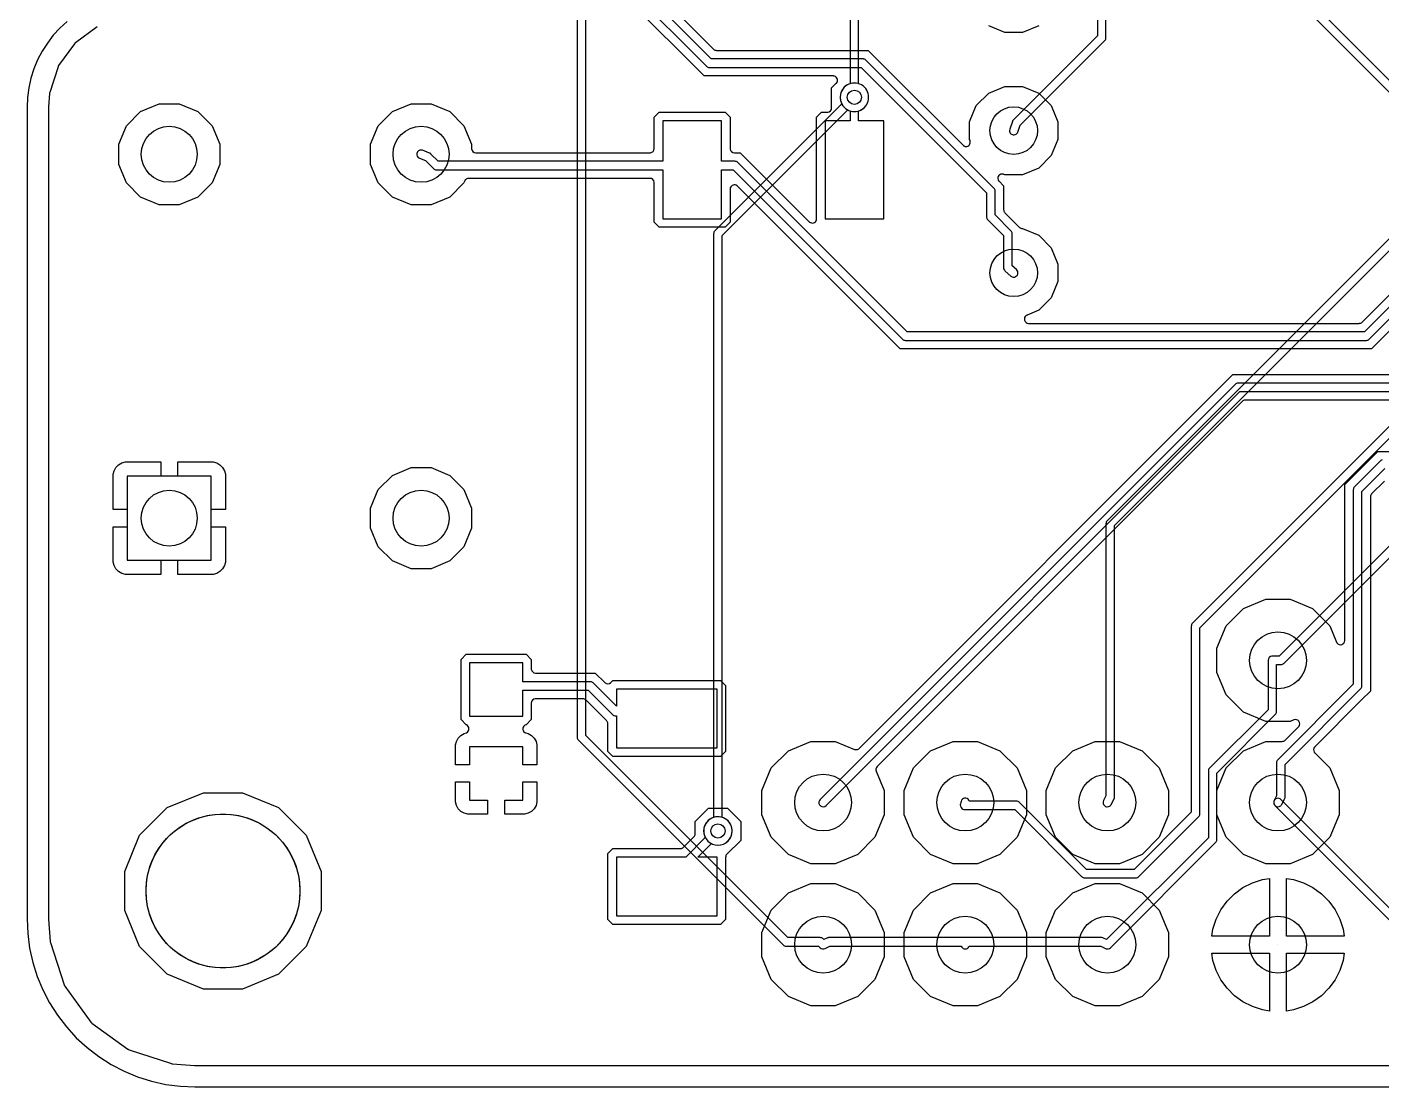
# Model space of a CAD drawing. Header units: inches. Extents: x 0 to 2.56, y 0 to 2.2.
# Drawn here: x 0 to 0.953, y 0 to 0.745 of the extents above; entities that cross this region are included whole.
import ezdxf

# ---------------------------------------------------------------- set-up
doc = ezdxf.new("R2010")
doc.units = ezdxf.units.IN

msp = doc.modelspace()

# ---------------------------------------------------------------- linework, layer by layer
at = {"layer": '16_copper_3V3'}
for points in [[(0.387, 1.12076), (0.387, 0.246), (0.38705, 0.24567), (0.38707, 0.24533, 0.087654), (0.38748, 0.24437), (0.38767, 0.24415), (0.38788, 0.24388), (0.53188, 0.09988), (0.53215, 0.09968), (0.5324, 0.09946, 0.087651), (0.53337, 0.09907), (0.53366, 0.09905), (0.534, 0.099), (0.55676, 0.099), (0.55788, 0.09788, 0.322823), (0.56134, 0.09732), (0.56471, 0.099), (0.65719, 0.099), (0.65748, 0.09837, 0.548401), (0.66254, 0.0984), (0.6628, 0.099), (0.75529, 0.099), (0.75866, 0.09732), (0.75882, 0.09726), (0.75897, 0.09718, 0.291653), (0.76212, 0.09788), (0.83612, 0.17188), (0.83632, 0.17215), (0.83654, 0.1724, 0.087651), (0.83693, 0.17337), (0.83695, 0.17366), (0.837, 0.174), (0.837, 0.22076), (0.87812, 0.26188), (0.87832, 0.26215), (0.87854, 0.2624, 0.087651), (0.87893, 0.26337), (0.87895, 0.26366), (0.879, 0.264), (0.879, 0.297), (0.882, 0.297), (0.88233, 0.29705), (0.88267, 0.29707, 0.087654), (0.88363, 0.29748), (0.88385, 0.29767), (0.88412, 0.29788), (1.05124, 0.465)], [(1.04788, 0.47012), (0.88076, 0.303), (0.876, 0.303), (0.87578, 0.30297, 0.392588), (0.873, 0.3), (0.873, 0.26524), (0.83188, 0.22412), (0.83168, 0.22385), (0.83146, 0.2236, 0.087651), (0.83107, 0.22263), (0.83105, 0.22234), (0.831, 0.222), (0.831, 0.17524), (0.75941, 0.10365), (0.75734, 0.10468, 0.116434), (0.756, 0.105), (0.564, 0.105), (0.56372, 0.10496), (0.56344, 0.10495, 0.068908), (0.56266, 0.10468), (0.56059, 0.10365), (0.56012, 0.10412), (0.55985, 0.10432), (0.5596, 0.10454, 0.087651), (0.55863, 0.10493), (0.55834, 0.10495), (0.558, 0.105), (0.53524, 0.105), (0.393, 0.24724), (0.393, 1.122)]]:
    msp.add_lwpolyline(points, format="xyb", dxfattribs=at)
at = {"layer": '16_copper_5V'}
msp.add_lwpolyline([(0.579, 0.97076), (0.579, 0.70554), (0.57816, 0.70527, 0.414214), (0.57273, 0.69216), (0.57313, 0.69138), (0.48388, 0.60212), (0.48368, 0.60185), (0.48346, 0.6016, 0.087651), (0.48307, 0.60063), (0.48305, 0.60034), (0.483, 0.6), (0.483, 0.18954), (0.48216, 0.18927, 1), (0.48984, 0.17073), (0.49124, 0.17145, 0.6128), (0.48984, 0.18927), (0.489, 0.18954), (0.489, 0.59876), (0.57738, 0.68713), (0.57816, 0.68673, 1), (0.58584, 0.70527), (0.585, 0.70554), (0.585, 0.96942)], format="xyb", dxfattribs=at)
at = {"layer": '16_copper_GND'}
msp.add_lwpolyline([(0.12953, 0.42953), (0.07047, 0.42953), (0.07047, 0.37047), (0.12953, 0.37047)], close=True, dxfattribs=at)
at = {"layer": '16_copper_JDECAY'}
msp.add_lwpolyline([(1.51434, 0.09825, 1), (1.50966, 0.11775), (1.50816, 0.11727, 0.19891), (1.50273, 0.11184), (1.50246, 0.111), (0.97324, 0.111), (0.88212, 0.20212), (0.88144, 0.20263, 0.866058), (0.87788, 0.19788), (0.96988, 0.10588), (0.97015, 0.10568), (0.9704, 0.10546, 0.087651), (0.97137, 0.10507), (0.97166, 0.10505), (0.972, 0.105), (1.50246, 0.105), (1.50273, 0.10416, 0.324919), (1.51279, 0.098)], format="xyb", close=True, dxfattribs=at)
at = {"layer": '16_copper_JM0'}
msp.add_lwpolyline([(0.99988, 0.63812), (0.75988, 0.39812), (0.75968, 0.39785), (0.75946, 0.3976, 0.087651), (0.75907, 0.39663), (0.75905, 0.39634), (0.759, 0.396), (0.759, 0.20471), (0.75732, 0.20134), (0.75705, 0.20053, 0.458574), (0.75992, 0.197), (0.76077, 0.1971, 0.215363), (0.76268, 0.19866), (0.76468, 0.20266), (0.76477, 0.20293), (0.76489, 0.20318, 0.068909), (0.765, 0.204), (0.765, 0.39476), (1.00324, 0.633)], format="xyb", dxfattribs=at)
at = {"layer": '16_copper_JM1'}
msp.add_lwpolyline([(1.016, 0.52224), (0.81988, 0.32612), (0.81968, 0.32585), (0.81946, 0.3256, 0.087651), (0.81907, 0.32463), (0.81905, 0.32434), (0.819, 0.324), (0.819, 0.19324), (0.77876, 0.153), (0.74524, 0.153), (0.69812, 0.20012), (0.69785, 0.20032), (0.6976, 0.20054, 0.087651), (0.69663, 0.20093), (0.69634, 0.20095), (0.696, 0.201), (0.66281, 0.201), (0.66252, 0.20163, 0.645601), (0.65711, 0.20082), (0.657, 0.2, 0.599022), (0.66, 0.195), (0.69476, 0.195), (0.74188, 0.14788), (0.74215, 0.14768), (0.7424, 0.14746, 0.087651), (0.74337, 0.14707), (0.74366, 0.14705), (0.744, 0.147), (0.78, 0.147), (0.78033, 0.14705), (0.78067, 0.14707, 0.087654), (0.78163, 0.14748), (0.78185, 0.14767), (0.78212, 0.14788), (0.82412, 0.18988), (0.82432, 0.19015), (0.82454, 0.1904, 0.087651), (0.82493, 0.19137), (0.82495, 0.19166), (0.825, 0.192), (0.825, 0.32276), (1.0181, 0.51586)], format="xyb", dxfattribs=at)
at = {"layer": '16_copper_PC4_SDA'}
msp.add_lwpolyline([(0.69522, 0.66978, 0.215357), (0.69693, 0.67157), (0.69861, 0.67636), (0.75812, 0.73588), (0.75832, 0.73615), (0.75854, 0.7364, 0.087651), (0.75893, 0.73737), (0.75895, 0.73766), (0.759, 0.738), (0.759, 0.86646), (0.75984, 0.86673, 1), (0.75216, 0.88527), (0.75076, 0.88455, 0.6128), (0.75216, 0.86673), (0.753, 0.86646), (0.753, 0.73924), (0.69388, 0.68012), (0.69372, 0.67991), (0.69355, 0.67972, 0.068914), (0.69317, 0.67899), (0.69126, 0.67356), (0.6911, 0.67271, 0.458574), (0.69439, 0.66958)], format="xyb", close=True, dxfattribs=at)
at = {"layer": '16_copper_PD0_RX'}
for points in [[(0.72988, 0.92788), (0.98188, 0.67588)], [(0.98524, 0.681), (0.735, 0.93124)]]:
    msp.add_lwpolyline(points, dxfattribs=at)
at = {"layer": '1_copper_5V'}
for points in [[(0.60276, 0.67945), (0.585, 0.67945), (0.585, 0.68646), (0.58584, 0.68673, 1), (0.57816, 0.70527), (0.57676, 0.70455, 0.6128), (0.57816, 0.68673), (0.579, 0.68646), (0.579, 0.67945), (0.56142, 0.67945), (0.56142, 0.61055), (0.60276, 0.61055)], [(0.48543, 0.16161), (0.47186, 0.16161), (0.48138, 0.17113), (0.48216, 0.17073, 1), (0.48984, 0.18927), (0.48834, 0.18975, 0.612801), (0.47673, 0.17616), (0.47713, 0.17538), (0.46337, 0.16161), (0.41457, 0.16161), (0.41457, 0.12028), (0.48543, 0.12028)]]:
    msp.add_lwpolyline(points, format="xyb", close=True, dxfattribs=at)
at = {"layer": '1_copper_GND'}
for points in [[(0.38288, 0.82985), (0.48285, 0.72988), (0.48312, 0.72968), (0.48337, 0.72946, 0.087651), (0.48434, 0.72907), (0.48463, 0.72905), (0.48497, 0.729), (0.59173, 0.729), (0.59788, 0.72285), (0.59788, 0.72285), (0.65844, 0.66228), (0.65866, 0.66212), (0.65886, 0.66194), (0.659, 0.66187), (0.65913, 0.66177, 0.514418), (0.66352, 0.6639), (0.66353, 0.66406), (0.66356, 0.66421, 0.086635), (0.66334, 0.66555), (0.663, 0.66638), (0.663, 0.67875), (0.66773, 0.69018), (0.67648, 0.69893), (0.68791, 0.70366), (0.70028, 0.70366), (0.71171, 0.69893), (0.72046, 0.69018), (0.72519, 0.67875), (0.72519, 0.66638), (0.72046, 0.65495), (0.71171, 0.6462), (0.70028, 0.64146), (0.68791, 0.64146), (0.68708, 0.64181), (0.68693, 0.64185), (0.68683, 0.64189), (0.68675, 0.6419), (0.68657, 0.64197, 0.583378), (0.6831, 0.63806), (0.68322, 0.63782, 0.007846), (0.68325, 0.63773), (0.68326, 0.63772, 0.039891), (0.68349, 0.6373), (0.68364, 0.63714), (0.68372, 0.63702), (0.68377, 0.63698), (0.68381, 0.63691), (0.687, 0.63373), (0.687, 0.61697), (0.68705, 0.61664), (0.68707, 0.61631, 0.087654), (0.68748, 0.61534), (0.68767, 0.61512), (0.68788, 0.61485), (0.69285, 0.60988), (0.69819, 0.60454), (0.69845, 0.60434), (0.69871, 0.60412, 0.126945), (0.70027, 0.60367), (0.71171, 0.59893), (0.72046, 0.59018), (0.72519, 0.57875), (0.72519, 0.56638), (0.72046, 0.55495), (0.71171, 0.5462), (0.70344, 0.54277), (0.7032, 0.54263), (0.70296, 0.54252, 0.747777), (0.70458, 0.537), (0.93703, 0.537), (0.93736, 0.53705), (0.93769, 0.53707, 0.087654), (0.93866, 0.53748), (0.93888, 0.53767), (0.93915, 0.53788), (0.97393, 0.57266)], [(0.97114, 0.54441), (0.94573, 0.519), (0.61427, 0.519), (0.60812, 0.52515), (0.4997, 0.63357), (0.49961, 0.63364), (0.49954, 0.63372, 0.54841), (0.4947, 0.63226), (0.49465, 0.63192), (0.49459, 0.63164, 0.01577), (0.49458, 0.63145), (0.49458, 0.60807), (0.49107, 0.60455), (0.44476, 0.60455), (0.44124, 0.60807), (0.44124, 0.636), (0.44121, 0.63622, 0.392588), (0.43824, 0.639), (0.31062, 0.639), (0.31056, 0.63899), (0.31049, 0.639, 0.207116), (0.30835, 0.63796), (0.30834, 0.63794), (0.30831, 0.6379), (0.30827, 0.63786), (0.30805, 0.6375), (0.30789, 0.63723, 0.005304), (0.30785, 0.63715), (0.30728, 0.63578), (0.29729, 0.62579), (0.28423, 0.62038), (0.2701, 0.62038), (0.25704, 0.62579), (0.24705, 0.63578), (0.24164, 0.64884), (0.24164, 0.66297), (0.24705, 0.67603), (0.25704, 0.68602), (0.2701, 0.69143), (0.28423, 0.69143), (0.29729, 0.68602), (0.30728, 0.67603), (0.31269, 0.66297), (0.31269, 0.66), (0.31272, 0.65978, 0.392588), (0.31569, 0.657), (0.43824, 0.657), (0.43847, 0.65703, 0.392588), (0.44124, 0.66), (0.44124, 0.68193), (0.44476, 0.68545), (0.49107, 0.68545), (0.49458, 0.68193), (0.49458, 0.66), (0.49461, 0.65978, 0.392588), (0.49758, 0.657), (0.50173, 0.657), (0.5503, 0.60843), (0.55039, 0.60836), (0.55046, 0.60828, 0.54841), (0.5553, 0.60974), (0.55535, 0.61008), (0.55541, 0.61036, 0.01577), (0.55542, 0.61055), (0.55542, 0.68193), (0.55893, 0.68545), (0.563, 0.68545), (0.56322, 0.68548, 0.392588), (0.566, 0.68845), (0.566, 0.70263), (0.56925, 0.70588), (0.56932, 0.70597), (0.56937, 0.70602), (0.5694, 0.70604, 0.54841), (0.56795, 0.71089), (0.5676, 0.71093), (0.56732, 0.71099, 0.015781), (0.56713, 0.711), (0.47627, 0.711), (0.37015, 0.81712)], [(0.0494, 0.74552), (0.03403, 0.73435), (0.03398, 0.73431), (0.03393, 0.73428), (0.03363, 0.73397), (0.03362, 0.73396), (0.03362, 0.73395), (0.03341, 0.73376, 0.006878), (0.03336, 0.73369), (0.02219, 0.71832), (0.02217, 0.71826), (0.02213, 0.71822), (0.02194, 0.71783), (0.02179, 0.71756, 0.00688), (0.02177, 0.71748), (0.01589, 0.69941), (0.01584, 0.6991), (0.01576, 0.69871), (0.01501, 0.68921), (0.01502, 0.6891), (0.015, 0.68898), (0.015, 0.11811), (0.01502, 0.118), (0.01501, 0.11787), (0.01624, 0.10221), (0.01631, 0.10191), (0.01638, 0.10152), (0.02606, 0.07173), (0.02608, 0.07168), (0.0261, 0.07162), (0.0263, 0.07124), (0.02644, 0.07097, 0.006887), (0.02648, 0.0709), (0.04489, 0.04556), (0.04494, 0.04552), (0.04496, 0.04546), (0.04528, 0.04516), (0.04549, 0.04494, 0.006878), (0.04556, 0.04489), (0.0709, 0.02648), (0.07095, 0.02646), (0.07099, 0.02642), (0.07139, 0.02623), (0.07166, 0.02608, 0.00688), (0.07173, 0.02606), (0.10152, 0.01638), (0.10183, 0.01633), (0.10221, 0.01624), (0.11787, 0.01501), (0.11799, 0.01502), (0.11811, 0.015), (1.72326, 0.015)], [(0.95794, 0.483), (0.85697, 0.483), (0.85664, 0.48295), (0.85631, 0.48293, 0.087654), (0.85534, 0.48252), (0.85512, 0.48233), (0.85485, 0.48212), (0.59806, 0.22533), (0.59802, 0.22528), (0.59797, 0.22523, 0.218345), (0.5972, 0.22286), (0.5973, 0.22245), (0.59737, 0.22215, 0.007884), (0.59741, 0.22206), (0.603, 0.20855), (0.603, 0.19145), (0.59645, 0.17564), (0.58436, 0.16355), (0.56855, 0.157), (0.55145, 0.157), (0.53564, 0.16355), (0.52355, 0.17564), (0.517, 0.19145), (0.517, 0.20855), (0.52355, 0.22436), (0.53564, 0.23645), (0.55145, 0.243), (0.56855, 0.243), (0.58206, 0.23741), (0.58212, 0.23739), (0.58218, 0.23736, 0.218355), (0.58467, 0.23756), (0.58501, 0.23781), (0.58526, 0.23799, 0.007882), (0.58533, 0.23806), (0.84827, 0.501), (1.00513, 0.501)], [(0.95483, 0.4261), (0.94588, 0.41715), (0.94568, 0.41688), (0.94546, 0.41663, 0.087651), (0.94507, 0.41566), (0.94505, 0.41537), (0.945, 0.41503), (0.945, 0.27827), (0.93885, 0.27212), (0.93885, 0.27212), (0.90589, 0.23916), (0.90576, 0.23898, 0.334951), (0.90552, 0.2354), (0.90562, 0.23523), (0.90574, 0.23511), (0.9058, 0.23502), (0.90584, 0.23498), (0.90589, 0.23492), (0.91645, 0.22436), (0.923, 0.20855), (0.923, 0.19145), (0.91645, 0.17564), (0.90436, 0.16355), (0.88855, 0.157), (0.87145, 0.157), (0.85564, 0.16355), (0.84355, 0.17564), (0.837, 0.19145), (0.837, 0.20855), (0.84355, 0.22436), (0.85564, 0.23645), (0.87145, 0.243), (0.88303, 0.243), (0.88336, 0.24305), (0.88369, 0.24307, 0.087654), (0.88466, 0.24348), (0.88488, 0.24367), (0.88515, 0.24388), (0.89448, 0.25321), (0.89464, 0.25342), (0.89483, 0.25362, 0.747782), (0.89121, 0.2581), (0.88855, 0.257), (0.87145, 0.257), (0.85564, 0.26355), (0.84355, 0.27564), (0.837, 0.29145), (0.837, 0.30855), (0.84355, 0.32436), (0.85564, 0.33645), (0.87145, 0.343), (0.88855, 0.343), (0.90436, 0.33645), (0.91645, 0.32436), (0.92123, 0.31283), (0.92137, 0.3126), (0.92148, 0.31235, 0.747777), (0.927, 0.31398), (0.927, 0.42373), (0.95027, 0.447), (0.95944, 0.447)]]:
    msp.add_lwpolyline(points, format="xyb", dxfattribs=at)
msp.add_lwpolyline([(0.71171, 0.7462), (0.70028, 0.74146), (0.68791, 0.74146), (0.67648, 0.7462)], dxfattribs=at)
for points in [[(0.09293, 0.62038), (0.07988, 0.62579), (0.06988, 0.63578), (0.06447, 0.64884), (0.06447, 0.66297), (0.06988, 0.67603), (0.07988, 0.68602), (0.09293, 0.69143), (0.10707, 0.69143), (0.12012, 0.68602), (0.13012, 0.67603), (0.13553, 0.66297), (0.13553, 0.64884), (0.13012, 0.63578), (0.12012, 0.62579), (0.10707, 0.62038)], [(0.06047, 0.406), (0.06047, 0.43084), (0.06115, 0.43339), (0.06247, 0.43567), (0.06433, 0.43753), (0.06661, 0.43885), (0.06916, 0.43953), (0.094, 0.43953), (0.094, 0.42953), (0.07047, 0.42953), (0.07047, 0.406)], [(0.12953, 0.406), (0.12953, 0.42953), (0.106, 0.42953), (0.106, 0.43953), (0.13084, 0.43953), (0.13339, 0.43885), (0.13567, 0.43753), (0.13753, 0.43567), (0.13885, 0.43339), (0.13953, 0.43084), (0.13953, 0.406)], [(0.2701, 0.36447), (0.25704, 0.36988), (0.24705, 0.37988), (0.24164, 0.39293), (0.24164, 0.40707), (0.24705, 0.42012), (0.25704, 0.43012), (0.2701, 0.43553), (0.28423, 0.43553), (0.29729, 0.43012), (0.30728, 0.42012), (0.31269, 0.40707), (0.31269, 0.39293), (0.30728, 0.37988), (0.29729, 0.36988), (0.28423, 0.36447)], [(0.06916, 0.36047), (0.06661, 0.36115), (0.06433, 0.36247), (0.06247, 0.36433), (0.06115, 0.36661), (0.06047, 0.36916), (0.06047, 0.394), (0.07047, 0.394), (0.07047, 0.37047), (0.094, 0.37047), (0.094, 0.36047)], [(0.106, 0.36047), (0.106, 0.37047), (0.12953, 0.37047), (0.12953, 0.394), (0.13953, 0.394), (0.13953, 0.36916), (0.13885, 0.36661), (0.13753, 0.36433), (0.13567, 0.36247), (0.13339, 0.36115), (0.13084, 0.36047)], [(0.65145, 0.157), (0.63564, 0.16355), (0.62355, 0.17564), (0.617, 0.19145), (0.617, 0.20855), (0.62355, 0.22436), (0.63564, 0.23645), (0.65145, 0.243), (0.66855, 0.243), (0.68436, 0.23645), (0.69645, 0.22436), (0.703, 0.20855), (0.703, 0.19145), (0.69645, 0.17564), (0.68436, 0.16355), (0.66855, 0.157)], [(0.75145, 0.157), (0.73564, 0.16355), (0.72355, 0.17564), (0.717, 0.19145), (0.717, 0.20855), (0.72355, 0.22436), (0.73564, 0.23645), (0.75145, 0.243), (0.76855, 0.243), (0.78436, 0.23645), (0.79645, 0.22436), (0.803, 0.20855), (0.803, 0.19145), (0.79645, 0.17564), (0.78436, 0.16355), (0.76855, 0.157)], [(0.30998, 0.19177), (0.30744, 0.19245), (0.30516, 0.19377), (0.3033, 0.19563), (0.30198, 0.19791), (0.3013, 0.20045), (0.3013, 0.21447), (0.3113, 0.21447), (0.3113, 0.20177), (0.324, 0.20177), (0.324, 0.19177)], [(0.336, 0.19177), (0.336, 0.20177), (0.3487, 0.20177), (0.3487, 0.21447), (0.3587, 0.21447), (0.3587, 0.20045), (0.35802, 0.19791), (0.3567, 0.19563), (0.35484, 0.19377), (0.35256, 0.19245), (0.35002, 0.19177)], [(0.12404, 0.06866), (0.09863, 0.07919), (0.07919, 0.09863), (0.06866, 0.12404), (0.06866, 0.15155), (0.07919, 0.17696), (0.09863, 0.1964), (0.12404, 0.20693), (0.15155, 0.20693), (0.17696, 0.1964), (0.1964, 0.17696), (0.20693, 0.15155), (0.20693, 0.12404), (0.1964, 0.09863), (0.17696, 0.07919), (0.15155, 0.06866)], [(0.55145, 0.057), (0.53564, 0.06355), (0.52355, 0.07564), (0.517, 0.09145), (0.517, 0.10855), (0.52355, 0.12436), (0.53564, 0.13645), (0.55145, 0.143), (0.56855, 0.143), (0.58436, 0.13645), (0.59645, 0.12436), (0.603, 0.10855), (0.603, 0.09145), (0.59645, 0.07564), (0.58436, 0.06355), (0.56855, 0.057)], [(0.65145, 0.057), (0.63564, 0.06355), (0.62355, 0.07564), (0.617, 0.09145), (0.617, 0.10855), (0.62355, 0.12436), (0.63564, 0.13645), (0.65145, 0.143), (0.66855, 0.143), (0.68436, 0.13645), (0.69645, 0.12436), (0.703, 0.10855), (0.703, 0.09145), (0.69645, 0.07564), (0.68436, 0.06355), (0.66855, 0.057)], [(0.75145, 0.057), (0.73564, 0.06355), (0.72355, 0.07564), (0.717, 0.09145), (0.717, 0.10855), (0.72355, 0.12436), (0.73564, 0.13645), (0.75145, 0.143), (0.76855, 0.143), (0.78436, 0.13645), (0.79645, 0.12436), (0.803, 0.10855), (0.803, 0.09145), (0.79645, 0.07564), (0.78436, 0.06355), (0.76855, 0.057)], [(0.83336, 0.106), (0.83416, 0.11101), (0.83644, 0.11804), (0.8398, 0.12463), (0.84415, 0.13062), (0.84938, 0.13585), (0.85537, 0.1402), (0.86196, 0.14356), (0.86899, 0.14584), (0.874, 0.14664), (0.874, 0.106)], [(0.886, 0.106), (0.886, 0.14664), (0.89101, 0.14584), (0.89804, 0.14356), (0.90463, 0.1402), (0.91062, 0.13585), (0.91585, 0.13062), (0.9202, 0.12463), (0.92356, 0.11804), (0.92584, 0.11101), (0.92664, 0.106)], [(0.88, 0.1), (0.88, 0.1), (0.88, 0.1), (0.88, 0.1)], [(0.86899, 0.05416), (0.86196, 0.05644), (0.85537, 0.0598), (0.84938, 0.06415), (0.84415, 0.06938), (0.8398, 0.07537), (0.83644, 0.08196), (0.83416, 0.08899), (0.83336, 0.094), (0.874, 0.094), (0.874, 0.05336)], [(0.886, 0.094), (0.92664, 0.094), (0.92584, 0.08899), (0.92356, 0.08196), (0.9202, 0.07537), (0.91585, 0.06938), (0.91062, 0.06415), (0.90463, 0.0598), (0.89804, 0.05644), (0.89101, 0.05416), (0.886, 0.05336)]]:
    msp.add_lwpolyline(points, close=True, dxfattribs=at)
for points in [[(0.3113, 0.23917), (0.3113, 0.22647), (0.3013, 0.22647), (0.3013, 0.24049), (0.30198, 0.24303), (0.3033, 0.24531), (0.30516, 0.24718), (0.30744, 0.24849), (0.30907, 0.24893, 0.604156), (0.30911, 0.25471), (0.3089, 0.25474), (0.3053, 0.25834), (0.3053, 0.30071), (0.30881, 0.30423), (0.35119, 0.30423), (0.3547, 0.30071), (0.3547, 0.294), (0.35473, 0.29378, 0.392588), (0.3577, 0.291), (0.39973, 0.291), (0.40642, 0.28431), (0.4066, 0.28417, 0.392595), (0.41066, 0.28431), (0.41208, 0.28572), (0.48792, 0.28572), (0.49143, 0.28221), (0.49143, 0.2359), (0.48792, 0.23239), (0.41208, 0.23239), (0.40857, 0.2359), (0.40857, 0.25546), (0.40852, 0.25579), (0.40849, 0.25613, 0.087654), (0.40809, 0.25709), (0.4079, 0.25731), (0.40769, 0.25758), (0.39315, 0.27212), (0.39288, 0.27232), (0.39263, 0.27254, 0.087651), (0.39166, 0.27293), (0.39137, 0.27295), (0.39103, 0.273), (0.3577, 0.273), (0.35748, 0.27297, 0.392588), (0.3547, 0.27), (0.3547, 0.25834), (0.3511, 0.25474), (0.35086, 0.2547, 0.65445), (0.35017, 0.24925), (0.35064, 0.24905), (0.35089, 0.24894, 0.002262), (0.35093, 0.24893), (0.35256, 0.24849), (0.35484, 0.24718), (0.3567, 0.24531), (0.35802, 0.24303), (0.3587, 0.24049), (0.3587, 0.22647), (0.3487, 0.22647), (0.3487, 0.23917)], [(0.41208, 0.11428), (0.40857, 0.11779), (0.40857, 0.1641), (0.41208, 0.16761), (0.45964, 0.16761), (0.45998, 0.16766), (0.46031, 0.16769, 0.087654), (0.46127, 0.16809), (0.46149, 0.16829), (0.46176, 0.16849), (0.46912, 0.17585), (0.46932, 0.17612), (0.46954, 0.17637, 0.087651), (0.46993, 0.17734), (0.46995, 0.17763), (0.47, 0.17797), (0.47, 0.18663), (0.47937, 0.196), (0.49263, 0.196), (0.502, 0.18663), (0.502, 0.17337), (0.49231, 0.16368), (0.49211, 0.16342), (0.49189, 0.16316, 0.087651), (0.4915, 0.16219), (0.49148, 0.1619), (0.49143, 0.16156), (0.49143, 0.11779), (0.48792, 0.11428)]]:
    msp.add_lwpolyline(points, format="xyb", close=True, dxfattribs=at)
at = {"layer": '1_copper_JDECAY'}
msp.add_lwpolyline([(0.95333, 0.44093, 0.087654), (0.95237, 0.44052), (0.95215, 0.44033), (0.95188, 0.44012), (0.93388, 0.42212), (0.93368, 0.42185), (0.93346, 0.4216, 0.087651), (0.93307, 0.42063), (0.93305, 0.42034), (0.933, 0.42), (0.933, 0.28324), (0.87988, 0.23012), (0.87968, 0.22985), (0.87946, 0.2296, 0.087651), (0.87907, 0.22863), (0.87905, 0.22834), (0.879, 0.228), (0.879, 0.20471), (0.87732, 0.20134), (0.87705, 0.20053, 0.458574), (0.87992, 0.197), (0.88077, 0.1971, 0.215363), (0.88268, 0.19866), (0.88468, 0.20266), (0.88477, 0.20293), (0.88489, 0.20318, 0.068909), (0.885, 0.204), (0.885, 0.22676), (0.93812, 0.27988), (0.93832, 0.28015), (0.93854, 0.2804, 0.087651), (0.93893, 0.28137), (0.93895, 0.28166), (0.939, 0.282), (0.939, 0.41876), (0.95524, 0.435)], format="xyb", dxfattribs=at)
at = {"layer": '1_copper_JM2'}
msp.add_lwpolyline([(1.008, 0.495), (0.852, 0.495), (0.85167, 0.49495), (0.85133, 0.49493, 0.087654), (0.85037, 0.49452), (0.85015, 0.49433), (0.84988, 0.49412), (0.55788, 0.20212), (0.55737, 0.20144, 0.866058), (0.56212, 0.19788), (0.85324, 0.489), (1.00676, 0.489)], format="xyb", dxfattribs=at)
at = {"layer": '1_copper_N3'}
msp.add_lwpolyline([(0.48543, 0.27972), (0.41457, 0.27972), (0.41457, 0.26768), (0.39812, 0.28412), (0.39785, 0.28432), (0.3976, 0.28454, 0.087651), (0.39663, 0.28493), (0.39634, 0.28495), (0.396, 0.285), (0.3487, 0.285), (0.3487, 0.29823), (0.3113, 0.29823), (0.3113, 0.26083), (0.3487, 0.26083), (0.3487, 0.279), (0.39476, 0.279), (0.41188, 0.26188), (0.41215, 0.26168), (0.4124, 0.26146, 0.087651), (0.41337, 0.26107), (0.41366, 0.26105), (0.414, 0.261), (0.41457, 0.261), (0.41457, 0.23839), (0.48543, 0.23839)], format="xyb", close=True, dxfattribs=at)
at = {"layer": '1_copper_PC5_SCL'}
msp.add_lwpolyline([(0.37062, 0.82513), (0.47788, 0.71788), (0.47815, 0.71768), (0.4784, 0.71746, 0.087651), (0.47937, 0.71707), (0.47966, 0.71705), (0.48, 0.717), (0.58676, 0.717), (0.675, 0.62876), (0.675, 0.612), (0.67505, 0.61167), (0.67507, 0.61133, 0.087654), (0.67548, 0.61037), (0.67567, 0.61015), (0.67588, 0.60988), (0.687, 0.59876), (0.687, 0.576), (0.68701, 0.57596), (0.687, 0.57593, 0.144303), (0.68752, 0.57431), (0.68786, 0.57393), (0.68804, 0.57373, 0.003143), (0.68807, 0.5737), (0.69217, 0.57027), (0.69289, 0.56981), (0.69372, 0.56959), (0.69458, 0.5696, 0.641563), (0.69602, 0.57486), (0.693, 0.5774), (0.693, 0.6), (0.69295, 0.60033), (0.69293, 0.60067, 0.087654), (0.69252, 0.60163), (0.69233, 0.60185), (0.69212, 0.60212), (0.681, 0.61324), (0.681, 0.63), (0.68095, 0.63033), (0.68093, 0.63067, 0.087654), (0.68052, 0.63163), (0.68033, 0.63185), (0.68012, 0.63212), (0.59012, 0.72212), (0.58985, 0.72232), (0.5896, 0.72254, 0.087651), (0.58863, 0.72293), (0.58834, 0.72295), (0.588, 0.723), (0.48124, 0.723), (0.37487, 0.82938)], format="xyb", dxfattribs=at)
at = {"layer": '1_copper_RESET'}
msp.add_lwpolyline([(0.98081, 0.57105), (0.94076, 0.531), (0.61924, 0.531), (0.50012, 0.65012), (0.49985, 0.65032), (0.4996, 0.65054, 0.087651), (0.49863, 0.65093), (0.49834, 0.65095), (0.498, 0.651), (0.48858, 0.651), (0.48858, 0.67945), (0.44724, 0.67945), (0.44724, 0.651), (0.28924, 0.651), (0.28412, 0.65612), (0.28396, 0.65624), (0.28382, 0.65639, 0.068911), (0.2831, 0.65679), (0.27827, 0.6587), (0.27743, 0.65889, 0.866065), (0.27607, 0.65311), (0.28032, 0.65144), (0.28588, 0.64588), (0.28615, 0.64568), (0.2864, 0.64546, 0.087651), (0.28737, 0.64507), (0.28766, 0.64505), (0.288, 0.645), (0.44724, 0.645), (0.44724, 0.61055), (0.48858, 0.61055), (0.48858, 0.645), (0.49676, 0.645), (0.61588, 0.52588), (0.61615, 0.52568), (0.6164, 0.52546, 0.087651), (0.61737, 0.52507), (0.61766, 0.52505), (0.618, 0.525), (0.942, 0.525), (0.94233, 0.52505), (0.94267, 0.52507, 0.087654), (0.94363, 0.52548), (0.94385, 0.52567), (0.94412, 0.52588), (0.98081, 0.56256)], format="xyb", dxfattribs=at)
at = {"layer": 'drills_NPTH'}
msp.add_circle((0.1378, 0.1378), 0.05413, dxfattribs=at)
at = {"layer": 'drills_PTH'}
for centre, radius in [((0.69409, 0.67256), 0.01673), ((0.1, 0.65591), 0.01969), ((0.27717, 0.65591), 0.01969), ((0.69409, 0.57256), 0.01673), ((0.1, 0.4), 0.01969), ((0.27717, 0.4), 0.01969), ((0.88, 0.3), 0.02), ((0.56, 0.2), 0.02), ((0.66, 0.2), 0.02), ((0.76, 0.2), 0.02), ((0.88, 0.2), 0.02), ((0.56, 0.1), 0.02), ((0.66, 0.1), 0.02), ((0.76, 0.1), 0.02), ((0.88, 0.1), 0.02)]:
    msp.add_circle(centre, radius, dxfattribs=at)
at = {"layer": 'drills_via_1_16'}
for centre in [(0.582, 0.696), (0.486, 0.18)]:
    msp.add_circle(centre, 0.005, dxfattribs=at)
at = {"layer": 'holes'}
msp.add_lwpolyline([(0.19193, 0.13586), (0.19165, 0.132), (0.1911, 0.12818), (0.19028, 0.1244), (0.18919, 0.12069), (0.18784, 0.11707), (0.18623, 0.11355), (0.18438, 0.11015), (0.18229, 0.1069), (0.17997, 0.10381), (0.17744, 0.10088), (0.17471, 0.09815), (0.17178, 0.09562), (0.16869, 0.0933), (0.16544, 0.09121), (0.16204, 0.08936), (0.15852, 0.08775), (0.1549, 0.0864), (0.15119, 0.08531), (0.14741, 0.08449), (0.14359, 0.08394), (0.13973, 0.08366), (0.13586, 0.08366), (0.132, 0.08394), (0.12818, 0.08449), (0.1244, 0.08531), (0.12069, 0.0864), (0.11707, 0.08775), (0.11355, 0.08936), (0.11015, 0.09121), (0.1069, 0.0933), (0.10381, 0.09562), (0.10088, 0.09815), (0.09815, 0.10088), (0.09562, 0.10381), (0.0933, 0.1069), (0.09121, 0.11015), (0.08936, 0.11355), (0.08775, 0.11707), (0.0864, 0.12069), (0.08531, 0.1244), (0.08449, 0.12818), (0.08394, 0.132), (0.08366, 0.13586), (0.08366, 0.13973), (0.08394, 0.14359), (0.08449, 0.14741), (0.08531, 0.15119), (0.0864, 0.1549), (0.08775, 0.15852), (0.08936, 0.16204), (0.09121, 0.16544), (0.0933, 0.16869), (0.09562, 0.17178), (0.09815, 0.17471), (0.10088, 0.17744), (0.10381, 0.17997), (0.1069, 0.18229), (0.11015, 0.18438), (0.11355, 0.18623), (0.11707, 0.18784), (0.12069, 0.18919), (0.1244, 0.19028), (0.12818, 0.1911), (0.132, 0.19165), (0.13586, 0.19193), (0.13973, 0.19193), (0.14359, 0.19165), (0.14741, 0.1911), (0.15119, 0.19028), (0.1549, 0.18919), (0.15852, 0.18784), (0.16204, 0.18623), (0.16544, 0.18438), (0.16869, 0.18229), (0.17178, 0.17997), (0.17471, 0.17744), (0.17744, 0.17471), (0.17997, 0.17178), (0.18229, 0.16869), (0.18438, 0.16544), (0.18623, 0.16204), (0.18784, 0.15852), (0.18919, 0.1549), (0.19028, 0.15119), (0.1911, 0.14741), (0.19165, 0.14359), (0.19193, 0.13973), (0.19193, 0.13586)], close=True, dxfattribs=at)
at = {"layer": 'outline'}
msp.add_lwpolyline([(0.02813, 0.74929), (0.02306, 0.74465), (0.01842, 0.73959), (0.01424, 0.73414), (0.01055, 0.72835), (0.00738, 0.72225), (0.00475, 0.71591), (0.00268, 0.70936), (0.0012, 0.70265), (0.0003, 0.69584), (0, 0.68898), (0, 0.11811), (0, 0.11811), (0.00045, 0.10782), (0.00179, 0.0976), (0.00402, 0.08754), (0.00712, 0.07771), (0.01107, 0.06819), (0.01582, 0.05906), (0.02136, 0.05037), (0.02763, 0.04219), (0.03459, 0.03459), (0.04219, 0.02763), (0.05037, 0.02136), (0.05906, 0.01582), (0.06819, 0.01107), (0.07771, 0.00712), (0.08754, 0.00402), (0.0976, 0.00179), (0.10782, 0.00045), (0.11811, 0), (2.44094, 0)], dxfattribs=at)

doc.saveas('drawing.dxf')
